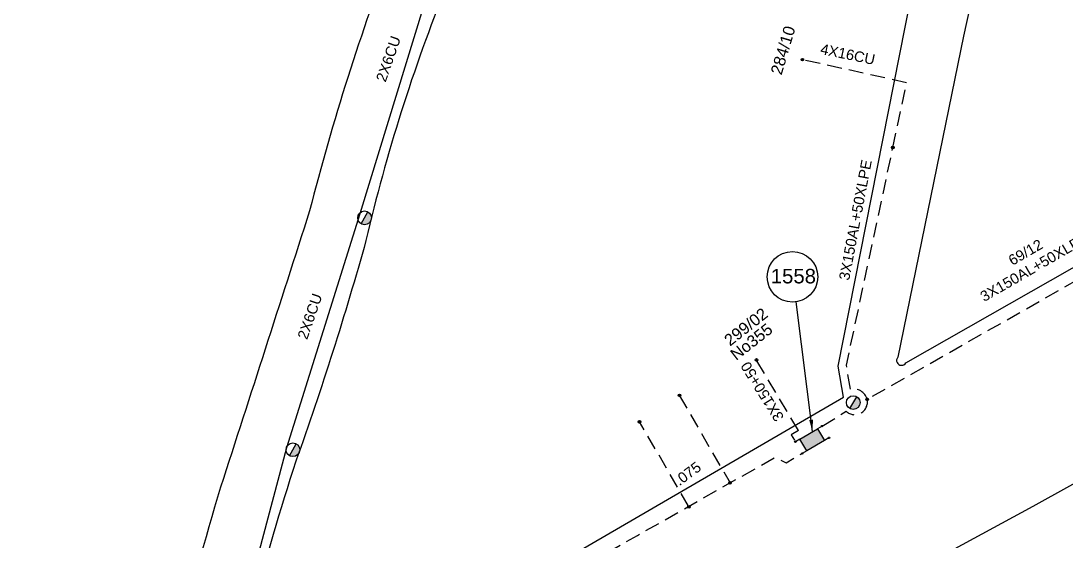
# Model space of a CAD drawing. Header units: millimetres. Extents: x 938 to 3112, y 793 to 1825.
# Drawn here: x 1384.3 to 1564.2, y 950.7 to 1040.3 of the extents above; entities that cross this region are included whole.
import ezdxf
from ezdxf.enums import TextEntityAlignment as Align

# ---------------------------------------------------------------- set-up
doc = ezdxf.new("R2010")
doc.units = ezdxf.units.MM
doc.linetypes.add('DASHED', pattern=[19.05, 12.7, -6.35])
for name, color, linetype in [('Link Box 4 Διευθύνσεων', 7, 'Continuous'), ('Γυμνά εναέρια ΧΤ και ΦΟΠ (3Φ)   4x50+16AL', 7, 'Continuous'), ('Επιγραφές - Σχήματα', 7, 'Continuous'), ('Καλώδια ΧΤ   2x6AL', 7, 'DASHED'), ('Καλώδια ΧΤ   3x150+50AL', 7, 'DASHED'), ('Καλώδια ΧΤ   3x150+70AL', 7, 'DASHED'), ('Καλώδια ΧΤ   3x150AL+50XLPE', 7, 'DASHED'), ('Καλώδια ΧΤ 4Χ16 CU', 7, 'Continuous'), ('Στύλος ΦΜ', 7, 'Continuous'), ('Στύλος ΦΜ @ 1', 7, 'Continuous'), ('Συνδέσεις', 7, 'Continuous'), ('Υπόβαθρο ΔΕΗ', 7, 'Continuous'), ('Υπόγεια Καλώδια Δικτύου ΧΤ   .075', 7, 'DASHED'), ('Υπόγεια Καλώδια Δικτύου ΧΤ   .15', 7, 'DASHED')]:
    doc.layers.add(name, color=color, linetype=linetype)
doc.styles.get("Standard").update_dxf_attribs({"font": 'arial.ttf'})
doc.linetypes.add('SYN_LINE', pattern='A,0.5,-0.0001,["/\\/\\/\\/",Standard,S=0.1,R=0,X=0,Y=-0.05],-0.25', length=0.7501)
doc.dimstyles.new('ISO-25', dxfattribs={"dimtxt": 2.5, "dimasz": 2.5, "dimexe": 1.25, "dimexo": 0.625, "dimtad": 1, "dimtxsty": 'Standard', "dimcen": 2.5, "dimaunit": 2, "dimazin": 0, "dimtfac": 1, "dimtmove": 0, "dimatfit": 3, "dimfxl": 1, "dimarcsym": 0})

# ---------------------------------------------------------------- blocks, each defined once
blk = doc.blocks.new('ΥΠΑΡΧΩΝ ΤΣΙΜΕΝΤΕΝΙΟΣ ΣΤΥΛΟΣ')
at = {"layer": 'Στύλος ΦΜ'}
blk.add_hatch(color=256, dxfattribs=at).paths.add_polyline_path([(-1.29, -2.28, 0.574793), (2.62, 0, 0.268822), (1.3, 2.27)])
blk.add_line((-1.29, -2.28), (1.3, 2.27), dxfattribs=at)
blk.add_circle((0, 0), 2.62, dxfattribs=at)
at = {"layer": 'Στύλος ΦΜ', "flags": 4}
for tag, p in [('ΑΡΙΘΜΟΣ', (-4.68, 8.05)), ('ΤΥΠΟΣ', (-4.91, 3.03))]:
    blk.add_attdef(tag, p, '', height=4, dxfattribs=at)
blk = doc.blocks.new('_ΣΥΝΔΕΣΗ')
at = {"layer": 'Συνδέσεις', "linetype": 'SYN_LINE', "ltscale": 40}
blk.add_hatch(color=256, dxfattribs=at).paths.add_polyline_path([(0.5, -0.01, 1), (-0.5, -0.01, 1)])
at = {"layer": 'Συνδέσεις'}
blk.add_circle((0, -0.01), 0.5, dxfattribs=at)
blk = doc.blocks.new('LINK BOX 4 ΑΝΑΧΩΡΗΣΕΩΝ_')
at = {"layer": 'Link Box 4 Διευθύνσεων', "ltscale": 40}
for points in [[(-5.33, -0.25, 1), (-5.33, 0.25, 1)], [(-3.54, 0), (-3.54, -4.67), (3.54, -4.67), (3.54, 0)], [(5.33, -0.25, 1), (5.33, 0.25, 1)], [(-5.33, -4.92, 1), (-5.33, -4.42, 1)], [(5.33, -4.92, 1), (5.33, -4.42, 1)]]:
    blk.add_hatch(color=256, dxfattribs=at).paths.add_polyline_path(points)
for p, q in [((-3.54, 0), (-5.33, 0)), ((5.33, 0), (3.54, 0)), ((-3.54, -4.67), (-5.33, -4.67)), ((5.33, -4.67), (3.54, -4.67))]:
    blk.add_line(p, q, dxfattribs=at)
blk.add_lwpolyline([(-3.54, -4.67), (-3.54, 0), (3.54, 0), (3.54, -4.67)], close=True, dxfattribs=at)
for centre in [(-5.33, 0), (5.33, 0), (-5.33, -4.67), (5.33, -4.67)]:
    blk.add_circle(centre, 0.252, dxfattribs=at)

msp = doc.modelspace()

# ---------------------------------------------------------------- linework, layer by layer
at = {"layer": 'Επιγραφές - Σχήματα', "linetype": 'Continuous', "ltscale": 0.2}
msp.add_circle((1517.08, 996.21), 4.35, dxfattribs=at)
at = {"layer": 'Καλώδια ΧΤ   2x6AL', "color": 62, "linetype": 'SYN_LINE', "ltscale": 20, "flags": 128}
msp.add_lwpolyline([(1419.91, 928.56), (1430.05, 966.86), (1442.7, 1007.12), (1455.31, 1048.29), (1463.18, 1084.7), (1474.52, 1117.51)], dxfattribs=at)
at = {"layer": 'Καλώδια ΧΤ   3x150+70AL', "color": 30, "linetype": 'DASHED', "ltscale": 0.2, "flags": 128}
for points in [[(1518.12, 969.78), (1518.12, 969.78), (1510.88, 981.92)], [(1518.12, 969.78), (1516.87, 969.04), (1517.59, 967.83), (1517.59, 967.83)]]:
    msp.add_lwpolyline(points, dxfattribs=at)
at = {"layer": 'Καλώδια ΧΤ   3x150AL+50XLPE', "color": 151, "linetype": 'DASHED', "ltscale": 0.2, "flags": 128}
msp.add_lwpolyline([(1527.05, 976.9), (1526.38, 981.02), (1534.42, 1018.67)], dxfattribs=at)
msp.add_lwpolyline([(1522.19, 970.52), (1526.32, 973.07, 0.737405), (1529.93, 975.13), (1575.87, 1001.26), (1599.4, 1011.06, 0.86906), (1602.36, 1011.01)], format="xyb", dxfattribs=at)
at = {"layer": 'Καλώδια ΧΤ   3x150AL+50XLPE', "color": 151, "linetype": 'DASHED', "ltscale": 0.2}
msp.add_arc((1527.55, 974.47), 2.47, 15.3761, 101.56, dxfattribs=at)
at = {"layer": 'Καλώδια ΧΤ 4Χ16 CU', "color": 151, "linetype": 'DASHED', "ltscale": 0.2, "flags": 128}
msp.add_lwpolyline([(1534.37, 1018.46), (1536.75, 1029.6), (1518.77, 1033.59)], dxfattribs=at)
at = {"layer": 'Υπόβαθρο ΔΕΗ', "flags": 128}
for points in [[(968.38, 1262.3), (1005.47, 1287.97), (1014.92, 1295.64, -0.130124), (1034.24, 1303.02), (1175.39, 1294.7, -0.110076), (1201.96, 1285.33), (1304.22, 1218.33), (1384.98, 1168.46), (1393.57, 1163.42, 0.165982), (1435.91, 1153.55), (1472.6, 1165.05), (1488.44, 1174, -0.021018), (1470.61, 1112.18, -0.014819), (1448.44, 1053.13, 0.028235), (1433.99, 1007.54, -0.000628), (1418.67, 960, 0.029886), (1405.42, 904.78), (1297.7, 842.37), (1280.84, 831.49), (1256.36, 814.91), (1238.89, 804.31)], [(968.38, 1262.3), (1005.47, 1287.97), (1014.92, 1295.64, -0.130124), (1034.24, 1303.02), (1175.39, 1294.7, -0.110076), (1201.96, 1285.33), (1304.22, 1218.33), (1384.98, 1168.46), (1393.57, 1163.42, 0.165982), (1435.91, 1153.55), (1472.6, 1165.05), (1488.44, 1174, -0.021018), (1470.61, 1112.18, -0.014819), (1448.44, 1053.13, 0.028235), (1433.99, 1007.54, -0.000628), (1418.67, 960, 0.029886), (1405.42, 904.78), (1297.7, 842.37), (1280.84, 831.49), (1256.36, 814.91), (1238.89, 804.31)], [(1536.61, 981.41), (1576, 1003.83), (1641.81, 1030.5), (1652.18, 1080.45), (1660.15, 1119.74), (1672.12, 1175.12), (1680.6, 1172.86), (1670.96, 1128.73), (1707.05, 1120.59), (1726.86, 1188.33, 0.880566), (1725.77, 1189.49, -0.134), (1685.66, 1192.09, -0.029418), (1661.96, 1201.11, 0.117626), (1628.25, 1203.99, 0.039457), (1590.91, 1197.73), (1529.83, 1186.03), (1527.07, 1170.07), (1573.62, 1160.85), (1560.27, 1100.25), (1546.53, 1037.6), (1535.2, 982.38, 1.083374), (1536.61, 981.41, -0.030078)], [(1536.61, 981.41), (1576, 1003.83), (1641.81, 1030.5), (1652.18, 1080.45), (1660.15, 1119.74), (1672.12, 1175.12), (1680.6, 1172.86), (1670.96, 1128.73), (1707.05, 1120.59), (1726.86, 1188.33, 0.880566), (1725.77, 1189.49, -0.134), (1685.66, 1192.09, -0.029418), (1661.96, 1201.11, 0.117626), (1628.25, 1203.99, 0.039457), (1590.91, 1197.73), (1529.83, 1186.03), (1527.07, 1170.07), (1573.62, 1160.85), (1560.27, 1100.25), (1546.53, 1037.6), (1535.2, 982.38, 1.083374), (1536.61, 981.41, -0.030078)], [(1418.85, 913.28), (1525.88, 975.48), (1524.95, 980.81), (1537.47, 1044.15), (1542.92, 1070.54), (1516.42, 1075.32), (1518.48, 1084.66), (1544.52, 1079.51), (1552.69, 1115.16), (1517.82, 1121.04), (1512.01, 1088.63), (1503.77, 1089.88), (1514.57, 1150.13), (1520.98, 1183.71), (1500.46, 1179.08, -0.024804), (1477.56, 1100.35, 0.005729), (1457.53, 1046.26, 0.038416), (1443.69, 1002.46, -0.017722), (1431.62, 964.47, 0.03706), (1418.85, 913.28, 4.343855)], [(1418.85, 913.28), (1525.88, 975.48), (1524.95, 980.81), (1537.47, 1044.15), (1542.92, 1070.54), (1516.42, 1075.32), (1518.48, 1084.66), (1544.52, 1079.51), (1552.69, 1115.16), (1517.82, 1121.04), (1512.01, 1088.63), (1503.77, 1089.88), (1514.57, 1150.13), (1520.98, 1183.71), (1500.46, 1179.08, -0.024804), (1477.56, 1100.35, 0.005729), (1457.53, 1046.26, 0.038416), (1443.69, 1002.46, -0.017722), (1431.62, 964.47, 0.03706), (1418.85, 913.28, 4.343855)]]:
    msp.add_lwpolyline(points, format="xyb", dxfattribs=at)
msp.add_lwpolyline([(1544.29, 924.57), (1506.33, 908.9), (1499.73, 924.83), (1558.49, 956.75), (1610.03, 985.31), (1640.59, 998.77), (1638.66, 946.97), (1637.61, 922.24), (1610.92, 917.04), (1557.95, 891.55), (1520.69, 874)], dxfattribs=at)
msp.add_lwpolyline([(1544.29, 924.57), (1506.33, 908.9), (1499.73, 924.83), (1558.49, 956.75), (1610.03, 985.31), (1640.59, 998.77), (1638.66, 946.97), (1637.61, 922.24), (1610.92, 917.04), (1557.95, 891.55), (1520.69, 874)], dxfattribs=at)
at = {"layer": 'Υπόγεια Καλώδια Δικτύου ΧΤ   .075', "color": 30, "linetype": 'DASHED', "ltscale": 0.2, "flags": 128}
msp.add_lwpolyline([(1497.61, 975.82), (1506.34, 960.75)], dxfattribs=at)
at = {"layer": 'Υπόγεια Καλώδια Δικτύου ΧΤ   .15', "color": 30, "linetype": 'DASHED', "ltscale": 0.2}
msp.add_line((1499.22, 956.72), (1490.77, 971.27), dxfattribs=at)
at = {"layer": 'Υπόγεια Καλώδια Δικτύου ΧΤ   .15', "color": 30, "linetype": 'DASHED', "ltscale": 0.2, "flags": 128}
msp.add_lwpolyline([(1364.4, 846.91), (1360.21, 844.72), (1358.9, 847.73), (1373.93, 855.87), (1364.58, 876.94), (1364.58, 876.94), (1363.78, 878.75), (1410.15, 906.12), (1411.59, 903.65), (1440.7, 920.58), (1441.44, 923.97), (1464.94, 937.29), (1490.4, 951.71), (1514.07, 965.13), (1516.01, 964.21), (1518.76, 965.82)], dxfattribs=at)

# ---------------------------------------------------------------- block references
at = {"layer": 'Link Box 4 Διευθύνσεων', "xscale": 0.5, "yscale": 0.5, "zscale": 0.5, "rotation": 30.26828039201814}
msp.add_blockref('LINK BOX 4 ΑΝΑΧΩΡΗΣΕΩΝ_', (1519.89, 969.18), dxfattribs=at)
at = {"layer": 'Στύλος ΦΜ @ 1', "ltscale": 40, "xscale": 0.4499999999998181, "yscale": 0.4499999999998181, "zscale": 0.4499999999998181}
for p in [(1443.45, 1006.36), (1527.55, 974.56), (1527.55, 974.56), (1431.11, 966.45)]:
    msp.add_blockref('ΥΠΑΡΧΩΝ ΤΣΙΜΕΝΤΕΝΙΟΣ ΣΤΥΛΟΣ', p, dxfattribs=at)
at = {"layer": 'Συνδέσεις', "xscale": 0.4500000000000455, "yscale": 0.4500000000000455, "zscale": 0.4500000000000455}
for p in [(1518.79, 1033.58), (1534.37, 1018.46), (1510.9, 981.91), (1497.63, 975.81), (1529.94, 975.14), (1490.77, 971.27), (1506.34, 960.75), (1499.27, 956.64)]:
    msp.add_blockref('_ΣΥΝΔΕΣΗ', p, dxfattribs=at)

# ---------------------------------------------------------------- texts
at = {"layer": 'Γυμνά εναέρια ΧΤ και ΦΟΠ (3Φ)   4x50+16AL'}
for p in [(1447.54, 1033.73), (1434.03, 989.41)]:
    msp.add_text('2X6CU', height=1.8, rotation=70.8666, dxfattribs=at).set_placement(p, align=Align.MIDDLE)
at = {"layer": 'Επιγραφές - Σχήματα', "linetype": 'DASHED', "ltscale": 0.2, "char_height": 2, "width": 17.7581, "attachment_point": 1}
for s, insert, rotation in [('284/10', (1513.28, 1031.39), 73.5138), ('299/02', (1505.1, 985.76), 38.1238), ('Νο355', (1506.17, 983.29), 38.1238)]:
    msp.add_mtext(s, dxfattribs=dict(at, insert=insert, rotation=rotation))
at = {"layer": 'Επιγραφές - Σχήματα', "linetype": 'Continuous', "ltscale": 0.2, "insert": (1513.36, 997.58), "char_height": 2.5, "width": 14.5597, "attachment_point": 1}
msp.add_mtext('1558', dxfattribs=at)
at = {"layer": 'Καλώδια ΧΤ   3x150+50AL', "ltscale": 0.2}
msp.add_text('3X150+50', height=1.8, rotation=122.0299, dxfattribs=at).set_placement((1511.88, 976.45), align=Align.MIDDLE)
at = {"layer": 'Καλώδια ΧΤ   3x150AL+50XLPE', "ltscale": 0.2}
for s, rotation, p in [('4X16CU', 348.3674, (1526.61, 1034.51)), ('3X150AL+50XLPE', 79.2497, (1527.91, 1006)), ('3X150AL+50XLPE', 30.0542, (1558.72, 997.9)), ('69/12', 30.0542, (1557.18, 1000.47))]:
    msp.add_text(s, height=1.8, rotation=rotation, dxfattribs=at).set_placement(p, align=Align.MIDDLE)
at = {"layer": 'Υπόγεια Καλώδια Δικτύου ΧΤ   .075', "ltscale": 0.2}
msp.add_text('.075', height=1.8, rotation=36.6482, dxfattribs=at).set_placement((1499.06, 962.35), align=Align.MIDDLE)

# ---------------------------------------------------------------- leaders
at = {"layer": 'Επιγραφές - Σχήματα', "ltscale": 40}
msp.add_leader([(1520.54, 969.61), (1517.75, 991.91)], dimstyle='ISO-25', override={"dimasz": 2, "dimtad": 0}, dxfattribs=at)

doc.saveas('drawing.dxf')
